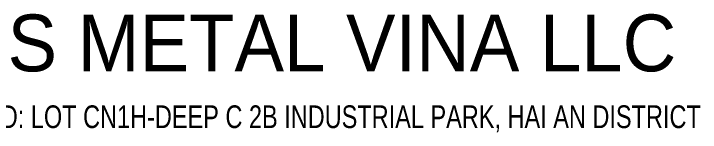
# Model space of a CAD drawing. Header units: millimetres. Extents: x 0 to 250523, y 0 to 177039.
# Drawn here: x 30836 to 67505, y 155290 to 161638 of the extents above; entities that cross this region are included whole.
import ezdxf
from ezdxf.enums import TextEntityAlignment as Align

# ---------------------------------------------------------------- set-up
doc = ezdxf.new("R2010")
doc.units = ezdxf.units.MM
doc.header["$LTSCALE"] = 100
doc.layers.add('new block$0$FOR', color=4, linetype='CONTINUOUS')
doc.layers.add('new block$0$SB1', color=6, linetype='CONTINUOUS')
doc.styles.add('new block$0$AVANTH', font='Vhavan_1.ttf')
doc.styles.add('new block$0$ghichudam', font='Vhavanb_1.ttf')

msp = doc.modelspace()

# ---------------------------------------------------------------- texts
at = {"layer": 'new block$0$FOR', "linetype": 'Continuous', "style": 'new block$0$AVANTH', "width": 0.7721771033508849}
msp.add_text('ADD: LOT CN1H-DEEP C 2B INDUSTRIAL PARK, HAI AN DISTRICT', height=1215.771882434958, dxfattribs=at).set_placement((28401.49193204736, 155516.2792033079))
at = {"layer": 'new block$0$SB1', "style": 'new block$0$ghichudam', "width": 0.9761431615366603}
msp.add_text('LS METAL VINA llc', height=3039.429694756785, dxfattribs=at).set_placement((47260.60199615738, 160073.4223181797), align=Align.MIDDLE_CENTER)

doc.saveas('drawing.dxf')
